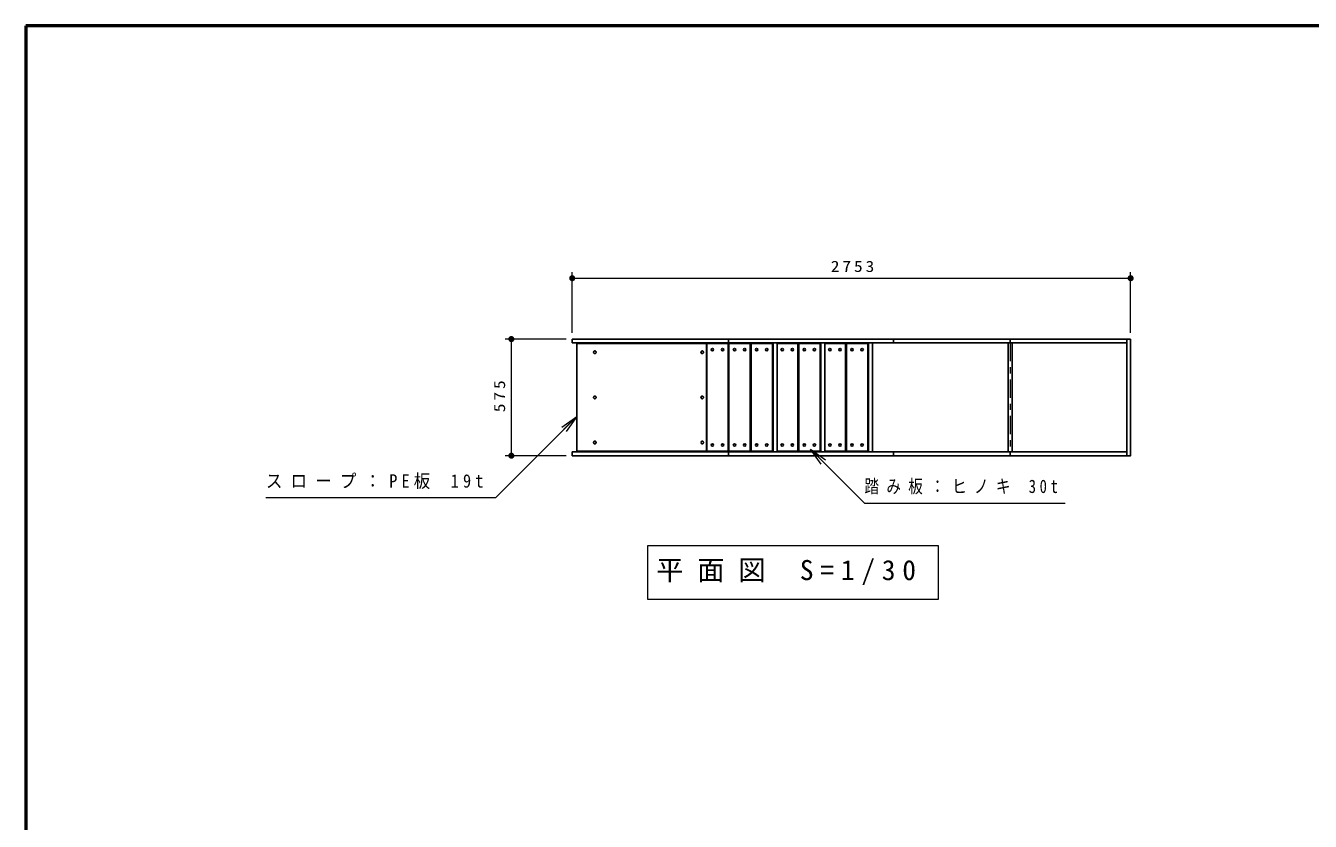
# Model space of a CAD drawing. Units: millimetres on the paper, scale 1:30. Extents: x -385 to 0, y -12 to 267.
# Drawn here: x -385 to -173.9, y 136.2 to 267 of the extents above; entities that cross this region are included whole.
import ezdxf

# ---------------------------------------------------------------- set-up
doc = ezdxf.new("R2010")
doc.units = ezdxf.units.MM
doc.linetypes.add('USER2', pattern=[6, 3, -1, 1, -1])
doc.layers.add('1_30', color=2, linetype='Continuous', lineweight=25)
doc.layers.add('LY_3', color=7, linetype='Continuous', lineweight=13)
doc.styles.add('ＭＳ ゴシック', font='')
doc.styles.get('ＭＳ ゴシック').set_extended_font_data('MS Gothic')

# ---------------------------------------------------------------- blocks, each defined once
blk = doc.blocks.new('filled_dot')
at = {"color": 0, "linetype": 'Continuous', "lineweight": -2, "const_width": 1.25}
blk.add_lwpolyline([(-0.625, 0, 1), (0.625, 0, 1)], format="xyb", close=True, dxfattribs=at)

msp = doc.modelspace()

# ---------------------------------------------------------------- linework, layer by layer
at = {"layer": '1_30', "color": 7, "lineweight": 13}
for p, q in [((-295.194, 216.497), (-295.194, 226.497)), ((-203.43, 216.497), (-203.43, 226.497)), ((-295.194, 225.497), (-203.43, 225.497)), ((-296.194, 215.497), (-306.194, 215.497)), ((-305.194, 196.33), (-305.194, 215.497)), ((-296.915, 201.02), (-294.441, 202.788)), ((-294.441, 202.788), (-296.562, 200.666)), ((-294.441, 202.788), (-296.208, 200.313)), ((-296.194, 196.33), (-306.194, 196.33)), ((-254.266, 194.915), (-256.034, 197.39)), ((-256.034, 197.39), (-253.559, 195.623)), ((-256.034, 197.39), (-253.913, 195.269)), ((-282.796, 181.527), (-282.796, 172.727)), ((-234.996, 181.527), (-282.796, 181.527)), ((-234.996, 172.727), (-234.996, 181.527)), ((-282.796, 172.727), (-234.996, 172.727))]:
    msp.add_line(p, q, dxfattribs=at)
at = {"layer": '1_30', "color": 4}
for p, q in [((-269.503, 215.497), (-295.194, 215.497)), ((-295.194, 214.863), (-295.194, 215.497)), ((-269.503, 214.863), (-269.503, 215.497)), ((-269.503, 214.863), (-269.503, 215.497)), ((-242.397, 214.863), (-242.397, 215.497)), ((-269.503, 214.863), (-295.194, 214.863)), ((-295.194, 196.33), (-295.194, 196.963)), ((-269.503, 196.963), (-295.194, 196.963)), ((-269.503, 196.33), (-295.194, 196.33)), ((-269.503, 196.33), (-269.503, 196.963)), ((-269.503, 196.33), (-269.503, 196.963))]:
    msp.add_line(p, q, dxfattribs=at)
at = {"layer": '1_30', "color": 1}
for p, q in [((-269.503, 214.863), (-269.503, 215.497)), ((-269.503, 215.497), (-242.397, 215.497)), ((-223.23, 215.497), (-242.397, 215.497)), ((-223.23, 214.863), (-223.23, 215.497)), ((-223.23, 214.863), (-223.23, 215.497)), ((-223.23, 214.863), (-223.23, 215.497)), ((-223.23, 214.863), (-223.23, 215.497)), ((-223.23, 215.497), (-204.064, 215.497)), ((-204.064, 214.863), (-204.064, 215.497)), ((-269.503, 214.863), (-242.397, 214.863)), ((-223.23, 214.863), (-242.397, 214.863)), ((-223.23, 214.863), (-204.064, 214.863)), ((-269.503, 196.33), (-269.503, 196.963)), ((-269.503, 196.963), (-242.397, 196.963)), ((-269.503, 196.33), (-242.397, 196.33)), ((-223.23, 196.963), (-242.397, 196.963)), ((-242.397, 196.33), (-242.397, 196.963)), ((-223.23, 196.33), (-242.397, 196.33)), ((-223.23, 196.33), (-223.23, 196.963)), ((-223.23, 196.33), (-223.23, 196.963)), ((-223.23, 196.33), (-223.23, 196.963)), ((-223.23, 196.33), (-223.23, 196.963)), ((-223.23, 196.963), (-204.064, 196.963)), ((-223.23, 196.33), (-204.064, 196.33)), ((-204.064, 196.33), (-204.064, 196.963))]:
    msp.add_line(p, q, dxfattribs=at)
at = {"layer": '1_30', "color": 7}
for p, q in [((-294.441, 214.747), (-273.102, 214.747)), ((-273.102, 197.08), (-294.441, 197.08))]:
    msp.add_line(p, q, dxfattribs=at)
at = {"layer": '1_30'}
for p, q in [((-294.441, 197.08), (-294.441, 214.747)), ((-273.102, 214.747), (-273.102, 197.08)), ((-262.169, 196.963), (-262.169, 214.863)), ((-261.536, 196.963), (-261.536, 214.863)), ((-254.336, 196.963), (-254.336, 214.863)), ((-253.703, 196.963), (-253.703, 214.863)), ((-246.503, 196.963), (-246.503, 214.863)), ((-245.869, 196.963), (-245.869, 214.863)), ((-223.547, 214.863), (-222.914, 214.863)), ((-223.547, 214.863), (-223.547, 196.963)), ((-222.914, 214.863), (-222.914, 196.963)), ((-222.914, 196.963), (-223.547, 196.963))]:
    msp.add_line(p, q, dxfattribs=at)
at = {"layer": '1_30', "color": 40}
for p, q in [((-273.069, 197.247), (-273.069, 214.58)), ((-272.903, 214.747), (-269.736, 214.747)), ((-269.569, 214.58), (-269.569, 197.247)), ((-269.436, 197.247), (-269.436, 214.58)), ((-269.269, 214.747), (-266.103, 214.747)), ((-265.936, 214.58), (-265.936, 197.247)), ((-265.803, 197.247), (-265.803, 214.58)), ((-265.636, 214.747), (-262.469, 214.747)), ((-262.303, 214.58), (-262.303, 197.247)), ((-261.436, 214.747), (-258.269, 214.747)), ((-258.103, 214.58), (-258.103, 197.247)), ((-257.969, 197.247), (-257.969, 214.58)), ((-257.803, 214.747), (-254.636, 214.747)), ((-254.469, 214.58), (-254.469, 197.247)), ((-253.603, 214.747), (-250.436, 214.747)), ((-250.269, 214.58), (-250.269, 197.247)), ((-250.136, 197.247), (-250.136, 214.58)), ((-249.969, 214.747), (-246.803, 214.747)), ((-246.636, 214.58), (-246.636, 197.247)), ((-269.736, 197.08), (-272.903, 197.08)), ((-266.103, 197.08), (-269.269, 197.08)), ((-262.469, 197.08), (-265.636, 197.08)), ((-258.269, 197.08), (-261.436, 197.08)), ((-254.636, 197.08), (-257.803, 197.08)), ((-250.436, 197.08), (-253.603, 197.08)), ((-246.803, 197.08), (-249.969, 197.08))]:
    msp.add_line(p, q, dxfattribs=at)
at = {"layer": '1_30', "color": 7, "linetype": 'USER2', "lineweight": 13}
msp.add_line((-223.23, 214.863), (-223.23, 196.963), dxfattribs=at)
at = {"layer": '1_30', "color": 1}
msp.add_lwpolyline([(-203.43, 215.497), (-204.064, 215.497), (-204.064, 196.33), (-203.43, 196.33)], close=True, dxfattribs=at)
at = {"layer": '1_30', "color": 7}
for points in [[(-291.476, 213.113), (-291.459, 213.114), (-291.441, 213.117), (-291.424, 213.121), (-291.408, 213.126), (-291.392, 213.134), (-291.376, 213.142), (-291.362, 213.153), (-291.348, 213.164), (-291.335, 213.177), (-291.323, 213.191), (-291.313, 213.206), (-291.303, 213.222), (-291.295, 213.238), (-291.289, 213.256), (-291.283, 213.274), (-291.28, 213.292), (-291.277, 213.311), (-291.276, 213.33), (-291.277, 213.349), (-291.28, 213.368), (-291.283, 213.386), (-291.289, 213.404), (-291.295, 213.422), (-291.303, 213.438), (-291.313, 213.454), (-291.323, 213.469), (-291.335, 213.483), (-291.348, 213.496), (-291.362, 213.507), (-291.376, 213.518), (-291.392, 213.526), (-291.408, 213.534), (-291.424, 213.539), (-291.441, 213.543), (-291.459, 213.546), (-291.476, 213.547), (-291.493, 213.546), (-291.511, 213.543), (-291.528, 213.539), (-291.544, 213.534), (-291.56, 213.526), (-291.576, 213.518), (-291.59, 213.507), (-291.604, 213.496), (-291.617, 213.483), (-291.629, 213.469), (-291.639, 213.454), (-291.649, 213.438), (-291.657, 213.422), (-291.663, 213.404), (-291.669, 213.386), (-291.672, 213.368), (-291.675, 213.349), (-291.675, 213.33), (-291.675, 213.311), (-291.672, 213.292), (-291.669, 213.274), (-291.663, 213.256), (-291.657, 213.238), (-291.649, 213.222), (-291.639, 213.206), (-291.629, 213.191), (-291.617, 213.177), (-291.604, 213.164), (-291.59, 213.153), (-291.576, 213.142), (-291.56, 213.134), (-291.544, 213.126), (-291.528, 213.121), (-291.511, 213.117), (-291.493, 213.114)], [(-273.833, 213.113), (-273.816, 213.114), (-273.798, 213.117), (-273.782, 213.121), (-273.765, 213.126), (-273.749, 213.134), (-273.733, 213.142), (-273.719, 213.153), (-273.705, 213.164), (-273.692, 213.177), (-273.68, 213.191), (-273.67, 213.206), (-273.66, 213.222), (-273.652, 213.238), (-273.646, 213.256), (-273.64, 213.274), (-273.637, 213.292), (-273.634, 213.311), (-273.634, 213.33), (-273.634, 213.349), (-273.637, 213.368), (-273.64, 213.386), (-273.646, 213.404), (-273.652, 213.422), (-273.66, 213.438), (-273.67, 213.454), (-273.68, 213.469), (-273.692, 213.483), (-273.705, 213.496), (-273.719, 213.507), (-273.733, 213.518), (-273.749, 213.526), (-273.765, 213.534), (-273.782, 213.539), (-273.798, 213.543), (-273.816, 213.546), (-273.833, 213.547), (-273.851, 213.546), (-273.868, 213.543), (-273.885, 213.539), (-273.901, 213.534), (-273.917, 213.526), (-273.933, 213.518), (-273.948, 213.507), (-273.961, 213.496), (-273.974, 213.483), (-273.986, 213.469), (-273.997, 213.454), (-274.006, 213.438), (-274.014, 213.422), (-274.021, 213.404), (-274.026, 213.386), (-274.03, 213.368), (-274.032, 213.349), (-274.033, 213.33), (-274.032, 213.311), (-274.03, 213.292), (-274.026, 213.274), (-274.021, 213.256), (-274.014, 213.238), (-274.006, 213.222), (-273.997, 213.206), (-273.986, 213.191), (-273.974, 213.177), (-273.961, 213.164), (-273.948, 213.153), (-273.933, 213.142), (-273.917, 213.134), (-273.901, 213.126), (-273.885, 213.121), (-273.868, 213.117), (-273.851, 213.114)], [(-291.476, 205.697), (-291.459, 205.698), (-291.441, 205.7), (-291.424, 205.704), (-291.408, 205.71), (-291.392, 205.717), (-291.376, 205.726), (-291.362, 205.736), (-291.348, 205.747), (-291.335, 205.76), (-291.323, 205.774), (-291.313, 205.789), (-291.303, 205.805), (-291.295, 205.822), (-291.289, 205.839), (-291.283, 205.857), (-291.28, 205.876), (-291.277, 205.895), (-291.276, 205.913), (-291.277, 205.932), (-291.28, 205.951), (-291.283, 205.969), (-291.289, 205.988), (-291.295, 206.005), (-291.303, 206.022), (-291.313, 206.038), (-291.323, 206.053), (-291.335, 206.067), (-291.348, 206.079), (-291.362, 206.091), (-291.376, 206.101), (-291.392, 206.11), (-291.408, 206.117), (-291.424, 206.123), (-291.441, 206.127), (-291.459, 206.129), (-291.476, 206.13), (-291.493, 206.129), (-291.511, 206.127), (-291.528, 206.123), (-291.544, 206.117), (-291.56, 206.11), (-291.576, 206.101), (-291.59, 206.091), (-291.604, 206.079), (-291.617, 206.067), (-291.629, 206.053), (-291.639, 206.038), (-291.649, 206.022), (-291.657, 206.005), (-291.663, 205.988), (-291.669, 205.969), (-291.672, 205.951), (-291.675, 205.932), (-291.675, 205.913), (-291.675, 205.895), (-291.672, 205.876), (-291.669, 205.857), (-291.663, 205.839), (-291.657, 205.822), (-291.649, 205.805), (-291.639, 205.789), (-291.629, 205.774), (-291.617, 205.76), (-291.604, 205.747), (-291.59, 205.736), (-291.576, 205.726), (-291.56, 205.717), (-291.544, 205.71), (-291.528, 205.704), (-291.511, 205.7), (-291.493, 205.698)], [(-273.833, 205.697), (-273.816, 205.698), (-273.798, 205.7), (-273.782, 205.704), (-273.765, 205.71), (-273.749, 205.717), (-273.733, 205.726), (-273.719, 205.736), (-273.705, 205.747), (-273.692, 205.76), (-273.68, 205.774), (-273.67, 205.789), (-273.66, 205.805), (-273.652, 205.822), (-273.646, 205.839), (-273.64, 205.857), (-273.637, 205.876), (-273.634, 205.895), (-273.634, 205.913), (-273.634, 205.932), (-273.637, 205.951), (-273.64, 205.969), (-273.646, 205.988), (-273.652, 206.005), (-273.66, 206.022), (-273.67, 206.038), (-273.68, 206.053), (-273.692, 206.067), (-273.705, 206.079), (-273.719, 206.091), (-273.733, 206.101), (-273.749, 206.11), (-273.765, 206.117), (-273.782, 206.123), (-273.798, 206.127), (-273.816, 206.129), (-273.833, 206.13), (-273.851, 206.129), (-273.868, 206.127), (-273.885, 206.123), (-273.901, 206.117), (-273.917, 206.11), (-273.933, 206.101), (-273.948, 206.091), (-273.961, 206.079), (-273.974, 206.067), (-273.986, 206.053), (-273.997, 206.038), (-274.006, 206.022), (-274.014, 206.005), (-274.021, 205.988), (-274.026, 205.969), (-274.03, 205.951), (-274.032, 205.932), (-274.033, 205.913), (-274.032, 205.895), (-274.03, 205.876), (-274.026, 205.857), (-274.021, 205.839), (-274.014, 205.822), (-274.006, 205.805), (-273.997, 205.789), (-273.986, 205.774), (-273.974, 205.76), (-273.961, 205.747), (-273.948, 205.736), (-273.933, 205.726), (-273.917, 205.717), (-273.901, 205.71), (-273.885, 205.704), (-273.868, 205.7), (-273.851, 205.698)], [(-291.476, 198.28), (-291.459, 198.281), (-291.441, 198.283), (-291.424, 198.288), (-291.408, 198.293), (-291.392, 198.3), (-291.376, 198.309), (-291.362, 198.319), (-291.348, 198.331), (-291.335, 198.344), (-291.323, 198.358), (-291.313, 198.373), (-291.303, 198.388), (-291.295, 198.405), (-291.289, 198.423), (-291.283, 198.441), (-291.28, 198.459), (-291.277, 198.478), (-291.276, 198.497), (-291.277, 198.516), (-291.28, 198.534), (-291.283, 198.553), (-291.289, 198.571), (-291.295, 198.588), (-291.303, 198.605), (-291.313, 198.621), (-291.323, 198.636), (-291.335, 198.65), (-291.348, 198.663), (-291.362, 198.674), (-291.376, 198.684), (-291.392, 198.693), (-291.408, 198.7), (-291.424, 198.706), (-291.441, 198.71), (-291.459, 198.713), (-291.476, 198.713), (-291.493, 198.713), (-291.511, 198.71), (-291.528, 198.706), (-291.544, 198.7), (-291.56, 198.693), (-291.576, 198.684), (-291.59, 198.674), (-291.604, 198.663), (-291.617, 198.65), (-291.629, 198.636), (-291.639, 198.621), (-291.649, 198.605), (-291.657, 198.588), (-291.663, 198.571), (-291.669, 198.553), (-291.672, 198.534), (-291.675, 198.516), (-291.675, 198.497), (-291.675, 198.478), (-291.672, 198.459), (-291.669, 198.441), (-291.663, 198.423), (-291.657, 198.405), (-291.649, 198.388), (-291.639, 198.373), (-291.629, 198.358), (-291.617, 198.344), (-291.604, 198.331), (-291.59, 198.319), (-291.576, 198.309), (-291.56, 198.3), (-291.544, 198.293), (-291.528, 198.288), (-291.511, 198.283), (-291.493, 198.281)], [(-273.833, 198.28), (-273.816, 198.281), (-273.798, 198.283), (-273.782, 198.288), (-273.765, 198.293), (-273.749, 198.3), (-273.733, 198.309), (-273.719, 198.319), (-273.705, 198.331), (-273.692, 198.344), (-273.68, 198.358), (-273.67, 198.373), (-273.66, 198.388), (-273.652, 198.405), (-273.646, 198.423), (-273.64, 198.441), (-273.637, 198.459), (-273.634, 198.478), (-273.634, 198.497), (-273.634, 198.516), (-273.637, 198.534), (-273.64, 198.553), (-273.646, 198.571), (-273.652, 198.588), (-273.66, 198.605), (-273.67, 198.621), (-273.68, 198.636), (-273.692, 198.65), (-273.705, 198.663), (-273.719, 198.674), (-273.733, 198.684), (-273.749, 198.693), (-273.765, 198.7), (-273.782, 198.706), (-273.798, 198.71), (-273.816, 198.713), (-273.833, 198.713), (-273.851, 198.713), (-273.868, 198.71), (-273.885, 198.706), (-273.901, 198.7), (-273.917, 198.693), (-273.933, 198.684), (-273.948, 198.674), (-273.961, 198.663), (-273.974, 198.65), (-273.986, 198.636), (-273.997, 198.621), (-274.006, 198.605), (-274.014, 198.588), (-274.021, 198.571), (-274.026, 198.553), (-274.03, 198.534), (-274.032, 198.516), (-274.033, 198.497), (-274.032, 198.478), (-274.03, 198.459), (-274.026, 198.441), (-274.021, 198.423), (-274.014, 198.405), (-274.006, 198.388), (-273.997, 198.373), (-273.986, 198.358), (-273.974, 198.344), (-273.961, 198.331), (-273.948, 198.319), (-273.933, 198.309), (-273.917, 198.3), (-273.901, 198.293), (-273.885, 198.288), (-273.868, 198.283), (-273.851, 198.281)]]:
    msp.add_lwpolyline(points, close=True, dxfattribs=at)
at = {"layer": '1_30', "color": 7, "lineweight": 13}
for points in [[(-294.441, 202.788), (-307.819, 189.409), (-345.52, 189.409)], [(-256.034, 197.39), (-247.17, 188.526), (-214.17, 188.526)]]:
    msp.add_lwpolyline(points, dxfattribs=at)
at = {"layer": '1_30', "color": 7}
for centre in [(-272.153, 213.747), (-270.486, 213.747), (-268.519, 213.747), (-266.853, 213.747), (-264.886, 213.747), (-263.219, 213.747), (-260.686, 213.747), (-259.019, 213.747), (-257.053, 213.747), (-255.386, 213.747), (-252.853, 213.747), (-251.186, 213.747), (-249.219, 213.747), (-247.553, 213.747), (-272.153, 198.08), (-270.486, 198.08), (-268.519, 198.08), (-266.853, 198.08), (-264.886, 198.08), (-263.219, 198.08), (-260.686, 198.08), (-259.019, 198.08), (-257.053, 198.08), (-255.386, 198.08), (-252.853, 198.08), (-251.186, 198.08), (-249.219, 198.08), (-247.553, 198.08)]:
    msp.add_circle(centre, 0.2, dxfattribs=at)
at = {"layer": '1_30', "color": 40}
for centre, start, end in [((-272.903, 214.58), 90, 180), ((-269.736, 214.58), 0, 90), ((-269.269, 214.58), 90, 180), ((-266.103, 214.58), 0, 90), ((-265.636, 214.58), 90, 180), ((-262.469, 214.58), 0, 90), ((-261.436, 214.58), 90, 126.8699), ((-258.269, 214.58), 0, 90), ((-257.803, 214.58), 90, 180), ((-254.636, 214.58), 0, 90), ((-253.603, 214.58), 90, 126.8699), ((-250.436, 214.58), 0, 90), ((-249.969, 214.58), 90, 180), ((-246.803, 214.58), 0, 90), ((-272.903, 197.247), 180, 270), ((-269.736, 197.247), 270, 0), ((-269.269, 197.247), 180, 270), ((-266.103, 197.247), 270, 0), ((-265.636, 197.247), 180, 270), ((-262.469, 197.247), 270, 0), ((-261.436, 197.247), 233.1301, 270), ((-258.269, 197.247), 270, 0), ((-257.803, 197.247), 180, 270), ((-254.636, 197.247), 270, 0), ((-253.603, 197.247), 233.1301, 270), ((-250.436, 197.247), 270, 0), ((-249.969, 197.247), 180, 270), ((-246.803, 197.247), 270, 0)]:
    msp.add_arc(centre, 0.167, start, end, dxfattribs=at)
at = {"layer": 'LY_3', "lineweight": 50}
for p, q in [((-385, 267), (-385, 0)), ((0, 267), (-385, 267))]:
    msp.add_line(p, q, dxfattribs=at)

# ---------------------------------------------------------------- block references
at = {"layer": '1_30', "color": 7, "lineweight": 13, "xscale": 0.4, "yscale": 0.4}
msp.add_blockref('filled_dot', (-295.194, 225.497), dxfattribs=at)
for p, rotation in [((-203.43, 225.497), 180), ((-305.194, 215.497), 270), ((-305.194, 196.33), 90)]:
    msp.add_blockref('filled_dot', p, dxfattribs=dict(at, rotation=rotation))

# ---------------------------------------------------------------- texts
at = {"layer": '1_30', "color": 7, "style": 'ＭＳ ゴシック'}
for s, insert, char_height, attachment_point in [('\\T1.33;\\W1.15;2753', (-248.896, 226.497), 1.833, 8), ('\\T1.5;\\W0.9;スロープ：PE板\\~19t', (-345.52, 192.059), 2.199, 4), ('\\T1.5;\\W0.8;踏み板：ヒノキ\\~30t', (-247.17, 191.176), 2.199, 4), ('\\T1.5;平面図\\~S=1/30', (-281.396, 177.127), 3.299, 4)]:
    msp.add_mtext(s, dxfattribs=dict(at, insert=insert, char_height=char_height, attachment_point=attachment_point))
at = {"layer": '1_30', "color": 7, "insert": (-306.194, 206.33), "char_height": 1.833, "attachment_point": 8, "rotation": 90, "style": 'ＭＳ ゴシック'}
msp.add_mtext('\\T1.33;\\W1.15;575', dxfattribs=at)

doc.saveas('drawing.dxf')
